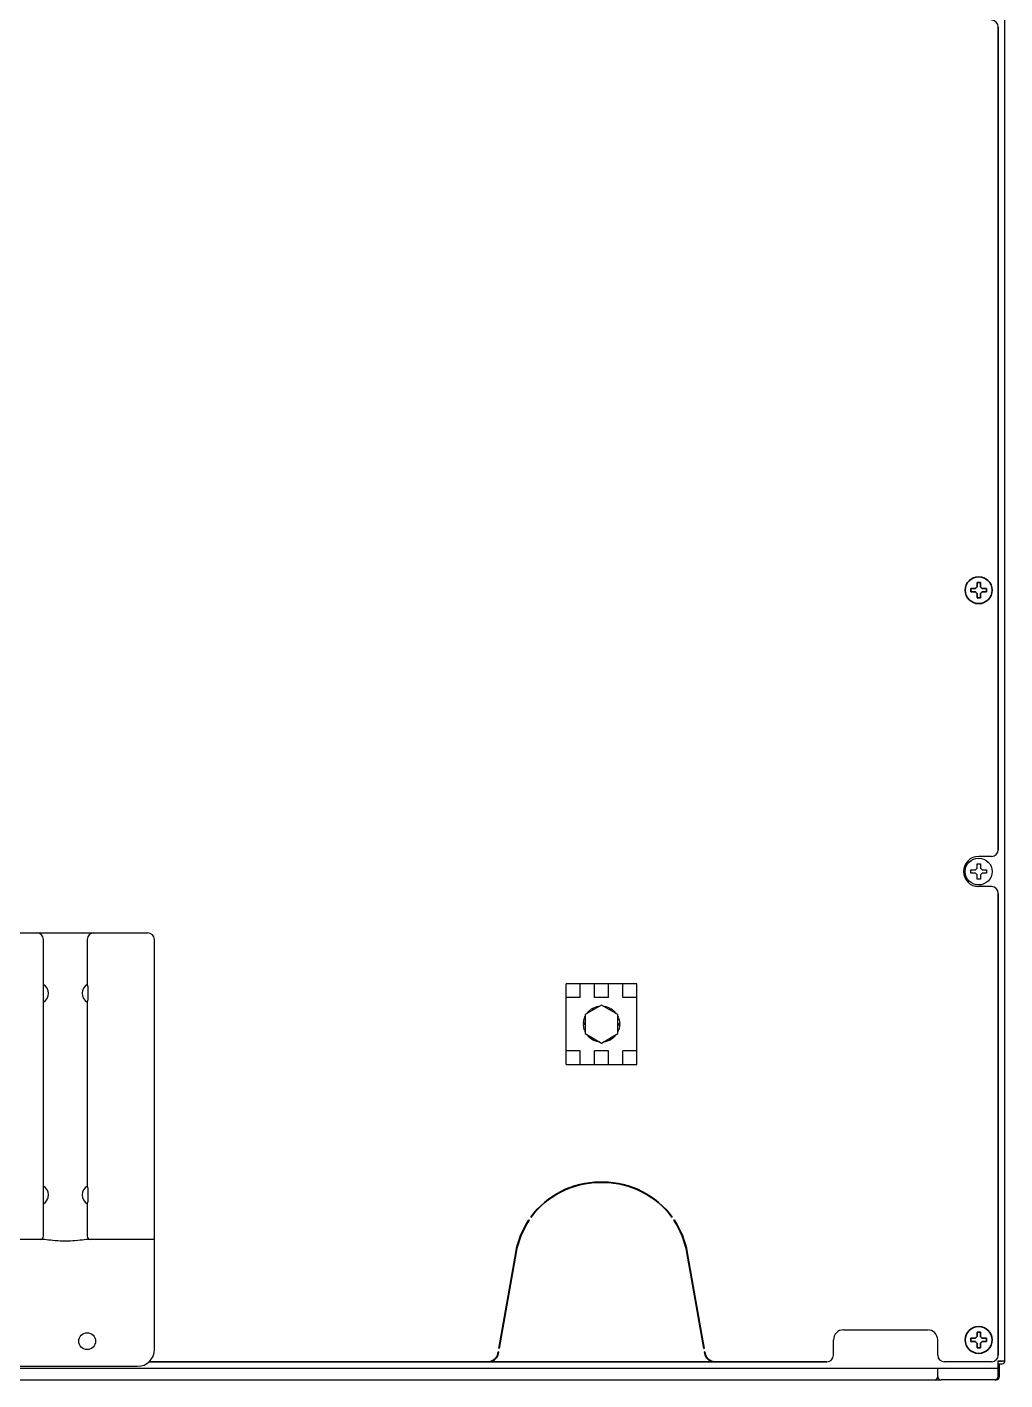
# Model space of a CAD drawing. Header units: millimetres. Extents: x 13025 to 18152, y 3757 to 7714.
# Drawn here: x 13534.6 to 13825.5, y 5611.4 to 6014 of the extents above; entities that cross this region are included whole.
import ezdxf

# ---------------------------------------------------------------- set-up
doc = ezdxf.new("R2010")
doc.units = ezdxf.units.MM
doc.header["$LTSCALE"] = 346.5
doc.layers.get('0').update_dxf_attribs({"linetype": 'CONTINUOUS'})
doc.layers.add('1', color=7, linetype='CONTINUOUS', true_color=0xffffff)
doc.layers.add('GEOM', color=7, linetype='CONTINUOUS')

msp = doc.modelspace()

# ---------------------------------------------------------------- linework, layer by layer
at = {"color": 7, "linetype": 'Continuous'}
for p, q in [((13572.46, 5620.45), (13572.46, 5742.45)), ((13539.46, 5654.2), (13539.46, 5727.77)), ((13552.65, 5727.95), (13552.65, 5724.94)), ((13552.46, 5723.85), (13552.46, 5669.05)), ((13552.65, 5667.95), (13552.65, 5664.94)), ((13552.46, 5663.85), (13552.46, 5654.2)), ((13539.27, 5653.2), (13529.16, 5653.2)), ((13572.46, 5653.2), (13552.66, 5653.2)), ((13491.71, 5615.45), (13567.46, 5615.45))]:
    msp.add_line(p, q, dxfattribs=at)
at = {"color": 9, "linetype": 'Continuous'}
msp.add_line((13547.46, 5652.74), (13544.46, 5652.74), dxfattribs=at)
at = {"color": 7, "linetype": 'Continuous'}
msp.add_circle((13552.46, 5622.95), 2.5, dxfattribs=at)
for centre, radius, start, end in [((13570.46, 5742.45), 2, 0, 90), ((13537.96, 5726.45), 3, 300, 60), ((13553.96, 5726.45), 3, 120, 240), ((13537.96, 5666.45), 3, 300, 60), ((13553.96, 5666.45), 3, 120, 240), ((13538.46, 5654.2), 1, 270, 0), ((13553.46, 5654.2), 1, 180, 270), ((13567.46, 5620.45), 5, 270, 0)]:
    msp.add_arc(centre, radius, start, end, dxfattribs=at)
for points, knots in [([(13552.46, 5729.05), (13552.47, 5729.03), (13552.6, 5728.68), (13552.65, 5728.3), (13552.65, 5727.95)], [0, 0, 0, 0, 0.074571, 1, 1, 1, 1]), ([(13552.65, 5724.94), (13552.65, 5724.8), (13552.63, 5724.43), (13552.55, 5724.06), (13552.46, 5723.84)], [0, 0, 0, 0, 0.377627, 1, 1, 1, 1]), ([(13552.46, 5669.05), (13552.47, 5669.03), (13552.6, 5668.68), (13552.65, 5668.3), (13552.65, 5667.95)], [0, 0, 0, 0, 0.074571, 1, 1, 1, 1]), ([(13552.65, 5664.94), (13552.65, 5664.8), (13552.63, 5664.43), (13552.55, 5664.06), (13552.46, 5663.84)], [0, 0, 0, 0, 0.377627, 1, 1, 1, 1])]:
    msp.add_open_spline(points, degree=3, knots=knots, dxfattribs=at)
at = {"color": 9, "linetype": 'Continuous'}
for points, knots in [([(13544.46, 5652.74), (13543.48, 5652.74), (13541.74, 5652.87), (13540.02, 5653.2), (13539.27, 5653.2)], [0, 0, 0, 0, 0.564728, 1, 1, 1, 1]), ([(13552.66, 5653.2), (13551.9, 5653.2), (13550.18, 5652.87), (13548.44, 5652.74), (13547.46, 5652.74)], [0, 0, 0, 0, 0.435713, 1, 1, 1, 1])]:
    msp.add_open_spline(points, degree=3, knots=knots, dxfattribs=at)
at = {"layer": '1', "color": 7, "linetype": 'Continuous', "lineweight": 35}
for p, q in [((13823.46, 6014), (13823.46, 5769.2)), ((13815.36, 5846.42), (13815.36, 5846.92)), ((13815.36, 5845.92), (13815.36, 5846.42)), ((13819.96, 5846.92), (13819.96, 5846.42)), ((13819.96, 5846.42), (13819.96, 5845.92)), ((13823.46, 5756.2), (13823.46, 5618.8)), ((13704.92, 5670.25), (13706, 5670.25)), ((13704.92, 5670.15), (13706, 5670.15)), ((13683.96, 5658.97), (13683.87, 5659.03)), ((13684.45, 5659.85), (13684.53, 5659.79)), ((13726.48, 5659.85), (13726.4, 5659.79)), ((13726.97, 5658.97), (13727.05, 5659.03)), ((13679.96, 5649.3), (13674.93, 5620.79)), ((13680.06, 5649.29), (13675.03, 5620.77)), ((13735.9, 5620.77), (13730.87, 5649.29)), ((13735.99, 5620.79), (13730.97, 5649.3)), ((13676.64, 5629.9), (13676.54, 5629.9)), ((13676.81, 5630.9), (13676.71, 5630.9)), ((13676.95, 5631.7), (13676.85, 5631.7)), ((13733.97, 5631.7), (13734.07, 5631.7)), ((13735.9, 5620.77), (13735.99, 5620.79)), ((13815.36, 5623.3), (13815.36, 5623.8)), ((13815.36, 5622.8), (13815.36, 5623.3)), ((13819.96, 5623.8), (13819.96, 5623.3)), ((13819.96, 5623.3), (13819.96, 5622.8)), ((13772.46, 5616.8), (13570.88, 5616.8)), ((13672.3, 5616.9), (13672.31, 5616.8)), ((13674.66, 5619.29), (13674.76, 5619.81)), ((13674.76, 5619.81), (13674.85, 5619.79)), ((13674.76, 5619.27), (13674.85, 5619.79)), ((13736.07, 5619.79), (13736.17, 5619.81)), ((13736.16, 5619.27), (13736.07, 5619.79)), ((13736.26, 5619.29), (13736.17, 5619.81)), ((13738.61, 5616.8), (13738.63, 5616.9))]:
    msp.add_line(p, q, dxfattribs=at)
at = {"layer": '1', "color": 51, "linetype": 'Continuous', "lineweight": 13}
for p, q in [((13677.02, 5632.7), (13677.12, 5632.7)), ((13733.79, 5632.7), (13733.89, 5632.7)), ((13734.29, 5629.9), (13734.39, 5629.9))]:
    msp.add_line(p, q, dxfattribs=at)
at = {"layer": '1', "color": 7, "linetype": 'Continuous', "lineweight": 35}
for centre in [(13817.66, 5846.42), (13817.66, 5623.3)]:
    msp.add_circle(centre, 4, dxfattribs=at)
for centre, radius, start, end in [((13704.92, 5644.9), 25.35, 90, 143.8676), ((13704.92, 5644.9), 25.25, 90, 143.8676), ((13706, 5644.9), 25.35, 36.1324, 90), ((13706, 5644.9), 25.25, 36.1324, 90), ((13704.92, 5644.9), 25.35, 146.1324, 170), ((13704.92, 5644.9), 25.25, 146.1324, 170), ((13706, 5644.9), 25.25, 10, 33.8676), ((13706, 5644.9), 25.35, 10, 33.8676), ((13671.76, 5619.8), 2.95, 280.4753, 350), ((13671.76, 5619.8), 3.05, 280.4753, 350), ((13739.17, 5619.8), 3.05, 190, 259.5247), ((13739.17, 5619.8), 2.95, 190, 259.5247)]:
    msp.add_arc(centre, radius, start, end, dxfattribs=at)
for points, knots in [([(13815.36, 5846.92), (13815.56, 5846.92), (13815.77, 5846.92), (13816.1, 5846.92), (13816.21, 5846.92), (13816.43, 5846.92), (13816.55, 5846.92), (13816.66, 5846.92)], [0, 0, 0, 0, 0.5, 0.5, 0.75, 0.75, 1, 1, 1, 1]), ([(13816.66, 5845.92), (13816.55, 5845.92), (13816.43, 5845.92), (13816.21, 5845.92), (13816.1, 5845.92), (13815.88, 5845.92), (13815.78, 5845.92), (13815.62, 5845.92), (13815.57, 5845.92), (13815.46, 5845.92), (13815.41, 5845.92), (13815.36, 5845.92)], [0, 0, 0, 0, 0.25, 0.25, 0.5, 0.5, 0.75, 0.75, 0.875, 0.875, 1, 1, 1, 1]), ([(13817.16, 5847.42), (13817.16, 5847.54), (13817.16, 5847.65), (13817.16, 5847.87), (13817.16, 5847.98), (13817.16, 5848.2), (13817.16, 5848.31), (13817.16, 5848.47), (13817.16, 5848.52), (13817.16, 5848.62), (13817.16, 5848.67), (13817.16, 5848.72)], [0, 0, 0, 0, 0.25, 0.25, 0.5, 0.5, 0.75, 0.75, 0.875, 0.875, 1, 1, 1, 1]), ([(13818.16, 5848.72), (13818.16, 5848.52), (13818.16, 5848.31), (13818.16, 5847.98), (13818.16, 5847.87), (13818.16, 5847.65), (13818.16, 5847.54), (13818.16, 5847.42)], [0, 0, 0, 0, 0.5, 0.5, 0.75, 0.75, 1, 1, 1, 1]), ([(13818.66, 5846.92), (13818.78, 5846.92), (13818.89, 5846.92), (13819.11, 5846.92), (13819.22, 5846.92), (13819.44, 5846.92), (13819.55, 5846.92), (13819.71, 5846.92), (13819.76, 5846.92), (13819.86, 5846.92), (13819.91, 5846.92), (13819.96, 5846.92)], [0, 0, 0, 0, 0.25, 0.25, 0.5, 0.5, 0.75, 0.75, 0.875, 0.875, 1, 1, 1, 1]), ([(13819.96, 5845.92), (13819.76, 5845.92), (13819.55, 5845.92), (13819.22, 5845.92), (13819.11, 5845.92), (13818.89, 5845.92), (13818.78, 5845.92), (13818.66, 5845.92)], [0, 0, 0, 0, 0.5, 0.5, 0.75, 0.75, 1, 1, 1, 1]), ([(13817.16, 5844.12), (13817.16, 5844.33), (13817.16, 5844.54), (13817.16, 5844.86), (13817.16, 5844.97), (13817.16, 5845.19), (13817.16, 5845.31), (13817.16, 5845.42)], [0, 0, 0, 0, 0.5, 0.5, 0.75, 0.75, 1, 1, 1, 1]), ([(13818.16, 5845.42), (13818.16, 5845.31), (13818.16, 5845.19), (13818.16, 5844.97), (13818.16, 5844.86), (13818.16, 5844.64), (13818.16, 5844.54), (13818.16, 5844.38), (13818.16, 5844.33), (13818.16, 5844.22), (13818.16, 5844.17), (13818.16, 5844.12)], [0, 0, 0, 0, 0.25, 0.25, 0.5, 0.5, 0.75, 0.75, 0.875, 0.875, 1, 1, 1, 1]), ([(13817.16, 5624.3), (13817.16, 5624.41), (13817.16, 5624.53), (13817.16, 5624.75), (13817.16, 5624.86), (13817.16, 5625.08), (13817.16, 5625.18), (13817.16, 5625.34), (13817.16, 5625.39), (13817.16, 5625.5), (13817.16, 5625.55), (13817.16, 5625.6)], [0, 0, 0, 0, 0.25, 0.25, 0.5, 0.5, 0.75, 0.75, 0.875, 0.875, 1, 1, 1, 1]), ([(13818.16, 5625.6), (13818.16, 5625.39), (13818.16, 5625.18), (13818.16, 5624.86), (13818.16, 5624.75), (13818.16, 5624.53), (13818.16, 5624.41), (13818.16, 5624.3)], [0, 0, 0, 0, 0.5, 0.5, 0.75, 0.75, 1, 1, 1, 1]), ([(13815.36, 5623.8), (13815.56, 5623.8), (13815.77, 5623.8), (13816.1, 5623.8), (13816.21, 5623.8), (13816.43, 5623.8), (13816.55, 5623.8), (13816.66, 5623.8)], [0, 0, 0, 0, 0.5, 0.5, 0.75, 0.75, 1, 1, 1, 1]), ([(13816.66, 5622.8), (13816.55, 5622.8), (13816.43, 5622.8), (13816.21, 5622.8), (13816.1, 5622.8), (13815.88, 5622.8), (13815.78, 5622.8), (13815.62, 5622.8), (13815.57, 5622.8), (13815.46, 5622.8), (13815.41, 5622.8), (13815.36, 5622.8)], [0, 0, 0, 0, 0.25, 0.25, 0.5, 0.5, 0.75, 0.75, 0.875, 0.875, 1, 1, 1, 1]), ([(13817.16, 5621), (13817.16, 5621.2), (13817.16, 5621.41), (13817.16, 5621.73), (13817.16, 5621.85), (13817.16, 5622.07), (13817.16, 5622.18), (13817.16, 5622.3)], [0, 0, 0, 0, 0.5, 0.5, 0.75, 0.75, 1, 1, 1, 1]), ([(13818.16, 5622.3), (13818.16, 5622.18), (13818.16, 5622.07), (13818.16, 5621.85), (13818.16, 5621.74), (13818.16, 5621.52), (13818.16, 5621.41), (13818.16, 5621.25), (13818.16, 5621.2), (13818.16, 5621.1), (13818.16, 5621.05), (13818.16, 5621)], [0, 0, 0, 0, 0.25, 0.25, 0.5, 0.5, 0.75, 0.75, 0.875, 0.875, 1, 1, 1, 1]), ([(13818.66, 5623.8), (13818.78, 5623.8), (13818.89, 5623.8), (13819.11, 5623.8), (13819.22, 5623.8), (13819.44, 5623.8), (13819.55, 5623.8), (13819.71, 5623.8), (13819.76, 5623.8), (13819.86, 5623.8), (13819.91, 5623.8), (13819.96, 5623.8)], [0, 0, 0, 0, 0.25, 0.25, 0.5, 0.5, 0.75, 0.75, 0.875, 0.875, 1, 1, 1, 1]), ([(13819.96, 5622.8), (13819.76, 5622.8), (13819.55, 5622.8), (13819.22, 5622.8), (13819.11, 5622.8), (13818.89, 5622.8), (13818.78, 5622.8), (13818.66, 5622.8)], [0, 0, 0, 0, 0.5, 0.5, 0.75, 0.75, 1, 1, 1, 1])]:
    msp.add_open_spline(points, degree=3, knots=knots, dxfattribs=at)
for points in [[(13816.66, 5846.92), (13816.7, 5846.96), (13816.79, 5847.05), (13816.92, 5847.18), (13817.04, 5847.3), (13817.12, 5847.38), (13817.16, 5847.42)], [(13817.16, 5845.42), (13817.12, 5845.46), (13817.04, 5845.54), (13816.91, 5845.67), (13816.79, 5845.8), (13816.7, 5845.88), (13816.66, 5845.92)], [(13817.16, 5848.72), (13817.33, 5848.72), (13817.66, 5848.72), (13818, 5848.72), (13818.16, 5848.72)], [(13818.16, 5847.42), (13818.2, 5847.38), (13818.28, 5847.3), (13818.41, 5847.17), (13818.54, 5847.05), (13818.62, 5846.96), (13818.66, 5846.92)], [(13818.66, 5845.92), (13818.62, 5845.88), (13818.54, 5845.8), (13818.41, 5845.67), (13818.28, 5845.54), (13818.2, 5845.46), (13818.16, 5845.42)], [(13818.16, 5844.12), (13818, 5844.12), (13817.66, 5844.12), (13817.33, 5844.12), (13817.16, 5844.12)], [(13817.16, 5625.6), (13817.33, 5625.6), (13817.66, 5625.6), (13818, 5625.6), (13818.16, 5625.6)], [(13816.66, 5623.8), (13816.7, 5623.84), (13816.79, 5623.92), (13816.92, 5624.05), (13817.04, 5624.18), (13817.12, 5624.26), (13817.16, 5624.3)], [(13817.16, 5622.3), (13817.12, 5622.34), (13817.04, 5622.42), (13816.91, 5622.55), (13816.79, 5622.67), (13816.7, 5622.76), (13816.66, 5622.8)], [(13818.16, 5621), (13818, 5621), (13817.66, 5621), (13817.33, 5621), (13817.16, 5621)], [(13818.16, 5624.3), (13818.2, 5624.26), (13818.28, 5624.18), (13818.41, 5624.05), (13818.54, 5623.92), (13818.62, 5623.84), (13818.66, 5623.8)], [(13818.66, 5622.8), (13818.62, 5622.76), (13818.54, 5622.67), (13818.41, 5622.54), (13818.28, 5622.42), (13818.2, 5622.34), (13818.16, 5622.3)]]:
    msp.add_open_spline(points, degree=3, dxfattribs=at)
at = {"layer": 'GEOM', "color": 7, "linetype": 'Continuous'}
for p, q in [((13825.46, 5617.1), (13825.46, 6542.8)), ((13821.46, 5767.2), (13817.66, 5767.2)), ((13815.36, 5763.2), (13816.66, 5763.2)), ((13815.36, 5762.2), (13815.36, 5763.2)), ((13816.66, 5762.2), (13815.36, 5762.2)), ((13816.66, 5763.2), (13817.16, 5763.7)), ((13817.16, 5761.7), (13816.66, 5762.2)), ((13817.16, 5765), (13818.16, 5765)), ((13817.16, 5763.7), (13817.16, 5765)), ((13817.16, 5760.4), (13817.16, 5761.7)), ((13818.16, 5765), (13818.16, 5763.7)), ((13818.16, 5763.7), (13818.66, 5763.2)), ((13818.66, 5762.2), (13818.16, 5761.7)), ((13818.16, 5761.7), (13818.16, 5760.4)), ((13818.66, 5763.2), (13819.96, 5763.2)), ((13819.96, 5762.2), (13818.66, 5762.2)), ((13819.96, 5763.2), (13819.96, 5762.2)), ((13818.16, 5760.4), (13817.16, 5760.4)), ((13821.46, 5758.2), (13817.66, 5758.2)), ((13221.54, 5744.45), (13570.46, 5744.45)), ((13539.46, 5727.77), (13539.46, 5742.45)), ((13552.46, 5742.45), (13552.46, 5729.05)), ((13715.96, 5729.3), (13694.96, 5729.3)), ((13694.96, 5705.3), (13694.96, 5729.3)), ((13699.16, 5725.24), (13699.16, 5729.3)), ((13703.36, 5725.24), (13703.36, 5729.3)), ((13707.56, 5725.24), (13707.56, 5729.3)), ((13711.76, 5725.24), (13711.76, 5729.3)), ((13715.96, 5705.3), (13715.96, 5729.3)), ((13699.16, 5725.24), (13694.96, 5725.24)), ((13707.56, 5725.24), (13703.36, 5725.24)), ((13715.96, 5725.24), (13711.76, 5725.24)), ((13705.46, 5722.95), (13700.57, 5720.12)), ((13701.42, 5720.89), (13702.63, 5721.9)), ((13702.89, 5722.05), (13704.37, 5722.6)), ((13704.67, 5722.65), (13704.94, 5722.65)), ((13710.36, 5720.12), (13705.46, 5722.95)), ((13705.98, 5722.65), (13706.25, 5722.65)), ((13706.55, 5722.6), (13708.03, 5722.05)), ((13708.3, 5721.9), (13709.51, 5720.89)), ((13700.06, 5717.45), (13700.33, 5719)), ((13700.33, 5715.59), (13700.06, 5717.15)), ((13700.43, 5719.29), (13700.57, 5719.52)), ((13700.57, 5720.12), (13700.57, 5714.47)), ((13701.09, 5720.42), (13701.22, 5720.66)), ((13709.7, 5720.66), (13709.84, 5720.42)), ((13710.36, 5714.47), (13710.36, 5720.12)), ((13710.36, 5719.52), (13710.49, 5719.29)), ((13710.59, 5719), (13710.87, 5717.45)), ((13710.87, 5717.15), (13710.59, 5715.59)), ((13700.57, 5715.07), (13700.43, 5715.31)), ((13700.57, 5714.47), (13705.46, 5711.65)), ((13701.22, 5713.94), (13701.09, 5714.17)), ((13702.63, 5712.69), (13701.42, 5713.71)), ((13705.46, 5711.65), (13710.36, 5714.47)), ((13709.51, 5713.71), (13708.3, 5712.69)), ((13709.84, 5714.17), (13709.7, 5713.94)), ((13710.49, 5715.31), (13710.36, 5715.07)), ((13699.16, 5709.35), (13694.96, 5709.35)), ((13699.16, 5705.3), (13699.16, 5709.35)), ((13704.37, 5712), (13702.89, 5712.54)), ((13707.56, 5709.35), (13703.36, 5709.35)), ((13703.36, 5705.3), (13703.36, 5709.35)), ((13704.94, 5711.95), (13704.67, 5711.95)), ((13706.25, 5711.95), (13705.98, 5711.95)), ((13708.03, 5712.54), (13706.55, 5712)), ((13707.56, 5705.3), (13707.56, 5709.35)), ((13715.96, 5709.35), (13711.76, 5709.35)), ((13711.76, 5705.3), (13711.76, 5709.35)), ((13694.96, 5705.3), (13715.96, 5705.3)), ((13777.46, 5626.3), (13802.46, 5626.3)), ((13774.46, 5618.8), (13774.46, 5623.3)), ((13805.46, 5618.8), (13805.46, 5623.3)), ((13821.46, 5616.8), (13807.46, 5616.8)), ((13823.46, 5617.1), (13825.46, 5617.1)), ((13823.46, 5614.9), (13823.46, 5617.1)), ((13823.46, 5617), (13824.56, 5617)), ((13027.46, 5614.9), (13823.46, 5614.9)), ((13805.46, 5612.4), (13805.46, 5614.9)), ((13823.46, 5616.2), (13824.56, 5616.2)), ((13823.46, 5612.4), (13823.46, 5614.9)), ((13823.8, 5612.39), (13823.83, 5616.2)), ((13046.46, 5611.4), (13804.46, 5611.4)), ((13804.46, 5611.4), (13806.46, 5611.4)), ((13822.86, 5611.4), (13806.46, 5611.4))]:
    msp.add_line(p, q, dxfattribs=at)
msp.add_circle((13817.66, 5762.7), 4, dxfattribs=at)
for centre, radius, start, end in [((13821.46, 6014), 2, 0, 90), ((13817.66, 5762.7), 4.5, 90, 270), ((13821.46, 5769.2), 2, 270, 0), ((13821.46, 5756.2), 2, 0, 90), ((13537.46, 5742.45), 2, 0, 90), ((13554.46, 5742.45), 2, 90, 180), ((13703.59, 5722.65), 1.25, 357.2328, 359.9773), ((13699.89, 5718.35), 1.26, 57.2821, 59.9837), ((13709.16, 5721.6), 1.25, 297.2597, 299.9802), ((13701.77, 5713), 1.25, 117.2586, 119.9801), ((13711.03, 5716.25), 1.25, 237.2591, 239.9802), ((13707.34, 5711.95), 1.25, 177.2586, 179.9801), ((13777.46, 5623.3), 3, 90, 180), ((13802.46, 5623.3), 3, 0, 90), ((13772.46, 5618.8), 2, 270, 0), ((13807.46, 5618.8), 2, 180, 270), ((13821.46, 5618.8), 2, 270, 0), ((13824.56, 5617.1), 0.9, 270, 360), ((13824.56, 5617.1), 0.1, 270, 360), ((13615.04, 5615.3), 0.5, 296.6152, 309.5006), ((13635.88, 5615.3), 0.5, 230.4992, 243.3848), ((13774.41, 5615.3), 0.5, 228.1684, 242.6666), ((13804.46, 5612.4), 1, 270, 0), ((13806.46, 5612.4), 1, 180, 270), ((13822.46, 5612.4), 1, 270, 0), ((13822.8, 5612.4), 1, 273.8725, 359.5)]:
    msp.add_arc(centre, radius, start, end, dxfattribs=at)
for points in [[(13701.7, 5720.78), (13701.66, 5720.85), (13701.61, 5720.93), (13701.55, 5721)], [(13706.59, 5722.29), (13706.64, 5722.37), (13706.68, 5722.45), (13706.71, 5722.54)], [(13710.35, 5718.82), (13710.44, 5718.82), (13710.53, 5718.82), (13710.62, 5718.84)], [(13700.57, 5715.78), (13700.48, 5715.78), (13700.39, 5715.77), (13700.3, 5715.76)], [(13709.22, 5713.82), (13709.27, 5713.74), (13709.32, 5713.67), (13709.38, 5713.6)], [(13704.33, 5712.3), (13704.29, 5712.22), (13704.24, 5712.14), (13704.21, 5712.06)]]:
    msp.add_open_spline(points, degree=3, dxfattribs=at)
for points, knots in [([(13702.94, 5721.49), (13702.9, 5721.54), (13702.8, 5721.68), (13702.7, 5721.82), (13702.63, 5721.9)], [0, 0, 0, 0, 0.33392, 1, 1, 1, 1]), ([(13703.09, 5721.58), (13703.07, 5721.63), (13703, 5721.79), (13702.93, 5721.95), (13702.89, 5722.05)], [0, 0, 0, 0, 0.335338, 1, 1, 1, 1]), ([(13703.15, 5721.61), (13703.14, 5721.65), (13703.12, 5721.82), (13703.09, 5721.99), (13703.05, 5722.11)], [0, 0, 0, 0, 0.240606, 1, 1, 1, 1]), ([(13704.45, 5722.36), (13704.44, 5722.39), (13704.42, 5722.46), (13704.39, 5722.54), (13704.37, 5722.6)], [0, 0, 0, 0, 0.321347, 1, 1, 1, 1]), ([(13704.68, 5722.49), (13704.68, 5722.51), (13704.68, 5722.56), (13704.67, 5722.61), (13704.67, 5722.65)], [0, 0, 0, 0, 0.317636, 1, 1, 1, 1]), ([(13706.25, 5722.49), (13706.25, 5722.51), (13706.25, 5722.56), (13706.25, 5722.61), (13706.25, 5722.65)], [0, 0, 0, 0, 0.32014, 1, 1, 1, 1]), ([(13706.48, 5722.36), (13706.48, 5722.39), (13706.51, 5722.46), (13706.53, 5722.54), (13706.55, 5722.6)], [0, 0, 0, 0, 0.324551, 1, 1, 1, 1]), ([(13707.83, 5721.58), (13707.85, 5721.63), (13707.93, 5721.79), (13708, 5721.95), (13708.03, 5722.05)], [0, 0, 0, 0, 0.333918, 1, 1, 1, 1]), ([(13707.99, 5721.49), (13708.02, 5721.54), (13708.12, 5721.68), (13708.22, 5721.82), (13708.3, 5721.9)], [0, 0, 0, 0, 0.335337, 1, 1, 1, 1]), ([(13708.04, 5721.46), (13708.07, 5721.48), (13708.21, 5721.58), (13708.34, 5721.69), (13708.43, 5721.79)], [0, 0, 0, 0, 0.240582, 1, 1, 1, 1]), ([(13700.57, 5717.39), (13700.51, 5717.39), (13700.34, 5717.41), (13700.17, 5717.43), (13700.06, 5717.45)], [0, 0, 0, 0, 0.335338, 1, 1, 1, 1]), ([(13700.57, 5717.21), (13700.51, 5717.2), (13700.34, 5717.19), (13700.17, 5717.17), (13700.06, 5717.15)], [0, 0, 0, 0, 0.33392, 1, 1, 1, 1]), ([(13700.57, 5717.45), (13700.53, 5717.47), (13700.38, 5717.53), (13700.21, 5717.59), (13700.09, 5717.62)], [0, 0, 0, 0, 0.240606, 1, 1, 1, 1]), ([(13700.57, 5718.95), (13700.54, 5718.96), (13700.46, 5718.97), (13700.39, 5719), (13700.33, 5719)], [0, 0, 0, 0, 0.321347, 1, 1, 1, 1]), ([(13700.57, 5719.22), (13700.55, 5719.22), (13700.51, 5719.25), (13700.46, 5719.27), (13700.43, 5719.29)], [0, 0, 0, 0, 0.317602, 1, 1, 1, 1]), ([(13701.35, 5720.57), (13701.34, 5720.58), (13701.3, 5720.61), (13701.25, 5720.64), (13701.22, 5720.66)], [0, 0, 0, 0, 0.32014, 1, 1, 1, 1]), ([(13701.58, 5720.71), (13701.56, 5720.73), (13701.51, 5720.79), (13701.45, 5720.85), (13701.42, 5720.89)], [0, 0, 0, 0, 0.324551, 1, 1, 1, 1]), ([(13709.34, 5720.71), (13709.36, 5720.73), (13709.41, 5720.79), (13709.47, 5720.85), (13709.51, 5720.89)], [0, 0, 0, 0, 0.321347, 1, 1, 1, 1]), ([(13709.57, 5720.57), (13709.58, 5720.58), (13709.63, 5720.61), (13709.67, 5720.64), (13709.7, 5720.66)], [0, 0, 0, 0, 0.317604, 1, 1, 1, 1]), ([(13710.35, 5719.22), (13710.37, 5719.22), (13710.41, 5719.25), (13710.46, 5719.27), (13710.49, 5719.29)], [0, 0, 0, 0, 0.32014, 1, 1, 1, 1]), ([(13710.36, 5718.95), (13710.38, 5718.96), (13710.46, 5718.97), (13710.54, 5719), (13710.59, 5719)], [0, 0, 0, 0, 0.324551, 1, 1, 1, 1]), ([(13710.36, 5717.39), (13710.41, 5717.39), (13710.58, 5717.41), (13710.76, 5717.43), (13710.87, 5717.45)], [0, 0, 0, 0, 0.333919, 1, 1, 1, 1]), ([(13710.36, 5717.21), (13710.41, 5717.2), (13710.58, 5717.19), (13710.76, 5717.17), (13710.87, 5717.15)], [0, 0, 0, 0, 0.335337, 1, 1, 1, 1]), ([(13710.36, 5717.14), (13710.39, 5717.13), (13710.55, 5717.06), (13710.71, 5717), (13710.84, 5716.98)], [0, 0, 0, 0, 0.240581, 1, 1, 1, 1]), ([(13700.57, 5715.64), (13700.54, 5715.64), (13700.46, 5715.62), (13700.38, 5715.6), (13700.33, 5715.59)], [0, 0, 0, 0, 0.324551, 1, 1, 1, 1]), ([(13700.57, 5715.38), (13700.55, 5715.37), (13700.51, 5715.35), (13700.46, 5715.32), (13700.43, 5715.31)], [0, 0, 0, 0, 0.32014, 1, 1, 1, 1]), ([(13701.35, 5714.02), (13701.34, 5714.01), (13701.3, 5713.98), (13701.25, 5713.96), (13701.22, 5713.94)], [0, 0, 0, 0, 0.317603, 1, 1, 1, 1]), ([(13701.58, 5713.89), (13701.56, 5713.87), (13701.51, 5713.81), (13701.45, 5713.75), (13701.42, 5713.71)], [0, 0, 0, 0, 0.321347, 1, 1, 1, 1]), ([(13702.88, 5713.14), (13702.85, 5713.11), (13702.71, 5713.01), (13702.58, 5712.9), (13702.5, 5712.8)], [0, 0, 0, 0, 0.24058, 1, 1, 1, 1]), ([(13702.94, 5713.1), (13702.9, 5713.06), (13702.8, 5712.92), (13702.7, 5712.78), (13702.63, 5712.69)], [0, 0, 0, 0, 0.335337, 1, 1, 1, 1]), ([(13703.09, 5713.01), (13703.07, 5712.96), (13703, 5712.81), (13702.93, 5712.65), (13702.89, 5712.54)], [0, 0, 0, 0, 0.333919, 1, 1, 1, 1]), ([(13707.78, 5712.98), (13707.78, 5712.94), (13707.8, 5712.77), (13707.83, 5712.6), (13707.87, 5712.48)], [0, 0, 0, 0, 0.240581, 1, 1, 1, 1]), ([(13707.83, 5713.01), (13707.85, 5712.96), (13707.93, 5712.81), (13708, 5712.65), (13708.03, 5712.54)], [0, 0, 0, 0, 0.335337, 1, 1, 1, 1]), ([(13707.99, 5713.1), (13708.02, 5713.06), (13708.12, 5712.92), (13708.22, 5712.78), (13708.3, 5712.69)], [0, 0, 0, 0, 0.333919, 1, 1, 1, 1]), ([(13709.34, 5713.89), (13709.36, 5713.87), (13709.41, 5713.81), (13709.47, 5713.75), (13709.51, 5713.71)], [0, 0, 0, 0, 0.324551, 1, 1, 1, 1]), ([(13709.57, 5714.02), (13709.58, 5714.01), (13709.63, 5713.98), (13709.67, 5713.96), (13709.7, 5713.94)], [0, 0, 0, 0, 0.32014, 1, 1, 1, 1]), ([(13710.36, 5715.64), (13710.38, 5715.64), (13710.46, 5715.62), (13710.54, 5715.6), (13710.59, 5715.59)], [0, 0, 0, 0, 0.321347, 1, 1, 1, 1]), ([(13710.36, 5715.38), (13710.37, 5715.37), (13710.41, 5715.35), (13710.46, 5715.32), (13710.49, 5715.31)], [0, 0, 0, 0, 0.317603, 1, 1, 1, 1]), ([(13704.45, 5712.23), (13704.44, 5712.21), (13704.42, 5712.13), (13704.39, 5712.05), (13704.37, 5712)], [0, 0, 0, 0, 0.324551, 1, 1, 1, 1]), ([(13704.68, 5712.1), (13704.68, 5712.08), (13704.68, 5712.03), (13704.67, 5711.98), (13704.67, 5711.95)], [0, 0, 0, 0, 0.32014, 1, 1, 1, 1]), ([(13706.25, 5712.1), (13706.25, 5712.08), (13706.25, 5712.03), (13706.25, 5711.98), (13706.25, 5711.95)], [0, 0, 0, 0, 0.317603, 1, 1, 1, 1]), ([(13706.48, 5712.23), (13706.48, 5712.21), (13706.51, 5712.13), (13706.53, 5712.05), (13706.55, 5712)], [0, 0, 0, 0, 0.321347, 1, 1, 1, 1])]:
    msp.add_open_spline(points, degree=3, knots=knots, dxfattribs=at)

doc.saveas('drawing.dxf')
